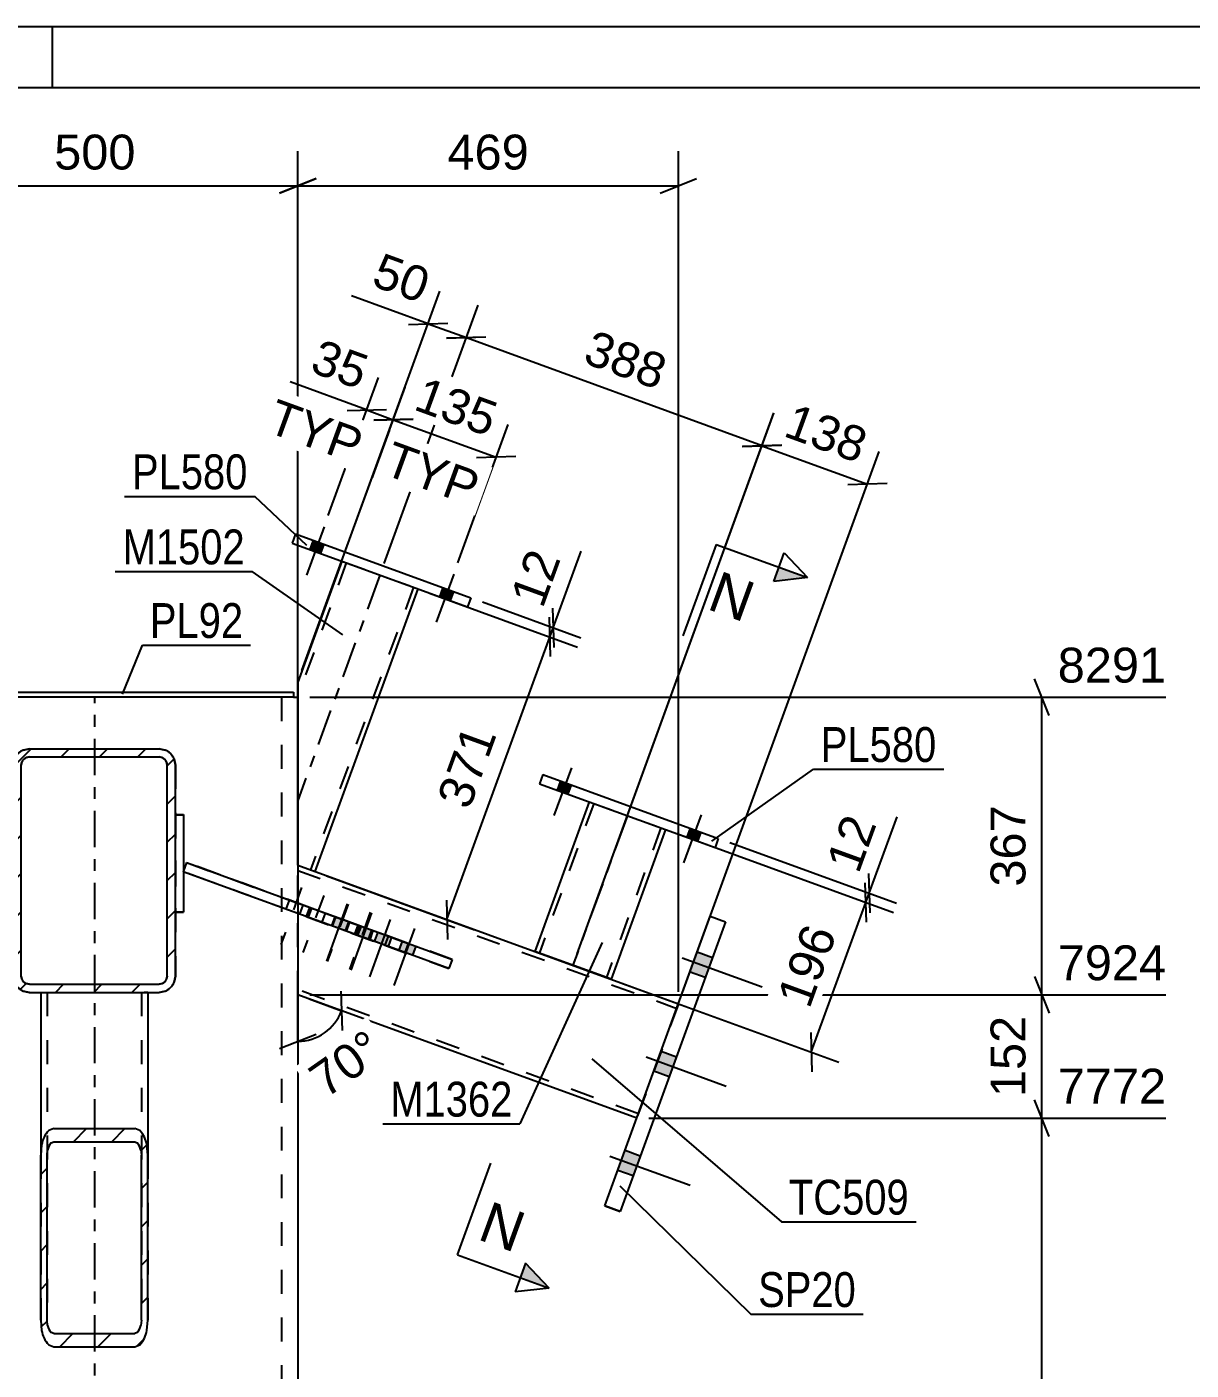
# Model space of a CAD drawing. Header units: millimetres. Extents: x -424 to 417, y -243 to 351.
# Drawn here: x -5.6 to 90.1, y 240.9 to 351.2 of the extents above; entities that cross this region are included whole.
import ezdxf

# ---------------------------------------------------------------- set-up
doc = ezdxf.new("R2010")
doc.units = ezdxf.units.MM
doc.linetypes.add('DXK_LINE_DOT2', pattern=[3.9198, 1.9599, -1.9599])
doc.linetypes.add('DXK_LINE_DOT3', pattern=[5.9187, 2.979, -0.9799, 0.9799, -0.9799])
doc.styles.add('Arial', font='ARIAL.TTF', dxfattribs={"height": 0.2})
doc.styles.add('Arial Narrow', font='ARIALN.TTF', dxfattribs={"height": 0.2})

# ---------------------------------------------------------------- blocks, each defined once
blk = doc.blocks.new('Unknown-284935898-1134')
at = {"color": 5, "linetype": 'Continuous'}
for p, q in [((416.53, 351.23), (-424.47, 351.23)), ((-3.47, 346.23), (-3.47, 351.23)), ((411.53, 346.23), (-419.47, 346.23))]:
    blk.add_line(p, q, dxfattribs=at)
blk = doc.blocks.new('Part-284935898-2236 - 2218')
at = {"color": 2, "linetype": 'Continuous'}
for p, q in [((36.81, 289.81), (36.54, 289.06)), ((36.81, 289.81), (51.22, 284.57)), ((36.54, 289.06), (50.95, 283.82)), ((51.22, 284.57), (50.95, 283.82))]:
    blk.add_line(p, q, dxfattribs=at)
blk = doc.blocks.new('Bolt-284935898-2220 - 2218')
at = {"linetype": 'Continuous'}
for points in [[(37.98, 288.54), (38.86, 288.22), (39.13, 288.97), (38.26, 289.29)], [(37.98, 288.54), (38.86, 288.22), (39.13, 288.97), (38.26, 289.29)], [(48.63, 284.66), (49.51, 284.34), (49.78, 285.09), (48.91, 285.41)], [(48.63, 284.66), (49.51, 284.34), (49.78, 285.09), (48.91, 285.41)]]:
    blk.add_hatch(color=1, dxfattribs=at).paths.add_polyline_path(points)
at = {"color": 1, "linetype": 'Continuous'}
for p, q in [((39.15, 290.38), (37.71, 286.44)), ((39.15, 290.38), (37.71, 286.44)), ((38.26, 289.29), (37.98, 288.54)), ((38.26, 289.29), (37.98, 288.54)), ((39.13, 288.97), (38.86, 288.22)), ((39.13, 288.97), (38.86, 288.22)), ((49.8, 286.51), (48.36, 282.56)), ((49.8, 286.51), (48.36, 282.56)), ((48.91, 285.41), (48.63, 284.66)), ((48.91, 285.41), (48.63, 284.66)), ((49.78, 285.09), (49.51, 284.34)), ((49.78, 285.09), (49.51, 284.34))]:
    blk.add_line(p, q, dxfattribs=at)
blk = doc.blocks.new('Part-284935898-2355 - 2218')
at = {"color": 2, "linetype": 'Continuous'}
for p, q in [((7.52, 282.58), (7.25, 281.83)), ((7.52, 282.58), (7.52, 282.58)), ((7.52, 282.58), (21.87, 277.36)), ((7.25, 281.83), (7.25, 281.83)), ((21.59, 276.61), (7.25, 281.83)), ((21.87, 277.36), (21.59, 276.61)), ((21.87, 277.36), (29.35, 274.63)), ((29.07, 273.88), (21.59, 276.61)), ((29.35, 274.63), (29.07, 273.88))]:
    blk.add_line(p, q, dxfattribs=at)
at = {"color": 7, "linetype": 'DXK_LINE_DOT2'}
for p, q in [((7.52, 282.58), (7.25, 281.83)), ((24.11, 276.54), (7.52, 282.58)), ((23.83, 275.79), (7.25, 281.83)), ((24.11, 276.54), (23.83, 275.79)), ((29.35, 274.63), (24.11, 276.54)), ((23.83, 275.79), (29.07, 273.88))]:
    blk.add_line(p, q, dxfattribs=at)
blk = doc.blocks.new('Bolt-284935898-2221 - 2218')
at = {"color": 1, "linetype": 'DXK_LINE_DOT2'}
for p, q in [((16.99, 280.55), (15.28, 275.85)), ((15.97, 279.5), (15.69, 278.75)), ((18.81, 279.89), (17.1, 275.19)), ((20.8, 279.16), (19.09, 274.46)), ((17.09, 279.09), (16.82, 278.34)), ((17.79, 278.84), (17.52, 278.09)), ((18.92, 278.43), (18.65, 277.68)), ((19.78, 278.11), (19.51, 277.36)), ((22.63, 278.5), (20.92, 273.8)), ((20.91, 277.7), (20.64, 276.95)), ((21.61, 277.45), (21.34, 276.7)), ((22.74, 277.04), (22.46, 276.29))]:
    blk.add_line(p, q, dxfattribs=at)
blk = doc.blocks.new('Part-284935898-2251 - 2218')
at = {"color": 2, "linetype": 'Continuous'}
for p, q in [((40.61, 287.58), (36.14, 275.29)), ((46.88, 285.3), (42.41, 273.01)), ((42.35, 273.03), (36.14, 275.29)), ((42.41, 273.01), (42.35, 273.03))]:
    blk.add_line(p, q, dxfattribs=at)
at = {"color": 7, "linetype": 'DXK_LINE_DOT2'}
for p, q in [((40.99, 287.44), (36.52, 275.16)), ((40.61, 287.58), (46.88, 285.3)), ((46.5, 285.44), (42.03, 273.15)), ((36.55, 275.15), (36.89, 275.02)), ((42, 273.16), (42.03, 273.15))]:
    blk.add_line(p, q, dxfattribs=at)
at = {"color": 7, "linetype": 'DXK_LINE_DOT3'}
blk.add_line((43.75, 286.44), (39.27, 274.15), dxfattribs=at)
blk = doc.blocks.new('Part-284935898-2387 - 2218')
at = {"linetype": 'Continuous'}
h = blk.add_hatch(dxfattribs=at)
h.set_pattern_fill('', scale=0.7, style=0, pattern_type=0)
h.set_pattern_definition([(45, (6.5138, 291.1015), (-1.57154, 1.57154), [])])
h.paths.add_polyline_path([(6.62, 290.59), (6.51, 291.1), (6.22, 291.53), (5.79, 291.82), (5.28, 291.92), (-5.38, 291.92), (-5.89, 291.82), (-6.33, 291.53), (-6.62, 291.1), (-6.72, 290.59), (-6.72, 273.26), (-6.62, 272.75), (-6.33, 272.32), (-5.89, 272.03), (-5.38, 271.92), (5.28, 271.92), (5.79, 272.03), (6.22, 272.32), (6.51, 272.75), (6.62, 273.26)])
h.paths.add_polyline_path([(5.9, 273), (5.75, 272.79), (5.54, 272.64), (5.28, 272.59), (-5.38, 272.59), (-5.64, 272.64), (-5.86, 272.79), (-6, 273), (-6.05, 273.26), (-6.05, 290.59), (-6, 290.85), (-5.86, 291.06), (-5.64, 291.21), (-5.38, 291.26), (5.28, 291.26), (5.54, 291.21), (5.75, 291.06), (5.9, 290.85), (5.95, 290.59), (5.95, 273.26)])
at = {"color": 7, "linetype": 'DXK_LINE_DOT2'}
for p, q in [((-5.89, 291.82), (-5.38, 291.92)), ((-5.38, 291.92), (5.28, 291.92)), ((5.28, 291.92), (5.79, 291.82)), ((-6.72, 290.59), (-6.62, 291.1)), ((-6.72, 290.59), (-6.72, 273.26)), ((-6, 290.85), (-6.05, 290.59)), ((-6.05, 273.26), (-6.05, 290.59)), ((-5.38, 291.26), (-5.64, 291.21)), ((-5.38, 291.26), (5.28, 291.26)), ((5.54, 291.21), (5.28, 291.26)), ((5.95, 290.59), (5.9, 290.85)), ((5.95, 273.26), (5.95, 290.59)), ((6.51, 291.1), (6.62, 290.59)), ((6.62, 290.59), (6.62, 273.26)), ((-6.62, 272.75), (-6.72, 273.26)), ((-6.05, 273.26), (-6, 273)), ((-5.64, 272.64), (-5.38, 272.59)), ((-5.38, 272.59), (5.28, 272.59)), ((5.28, 272.59), (5.54, 272.64)), ((5.9, 273), (5.95, 273.26)), ((6.62, 273.26), (6.51, 272.75)), ((-5.38, 271.92), (-5.89, 272.03)), ((-5.38, 271.92), (5.28, 271.92)), ((5.79, 272.03), (5.28, 271.92))]:
    blk.add_line(p, q, dxfattribs=at)
at = {"color": 2, "linetype": 'Continuous'}
for p, q in [((-5.38, 291.92), (-5.89, 291.82)), ((-5.38, 291.92), (-5.38, 291.92)), ((-5.38, 291.92), (5.28, 291.92)), ((5.28, 291.92), (5.28, 291.92)), ((5.79, 291.82), (5.28, 291.92)), ((-6.62, 291.1), (-6.72, 290.59)), ((-6.72, 290.59), (-6.72, 290.59)), ((-6.72, 273.26), (-6.72, 290.59)), ((-6.05, 290.59), (-6, 290.85)), ((-6.05, 290.59), (-6.05, 290.59)), ((-6.05, 273.26), (-6.05, 290.59)), ((-5.64, 291.21), (-5.38, 291.26)), ((-5.38, 291.26), (-5.38, 291.26)), ((-5.38, 291.26), (5.28, 291.26)), ((5.28, 291.26), (5.28, 291.26)), ((5.28, 291.26), (5.54, 291.21)), ((5.9, 290.85), (5.95, 290.59)), ((5.95, 290.59), (5.95, 290.59)), ((5.95, 273.26), (5.95, 290.59)), ((6.62, 290.59), (6.51, 291.1)), ((6.62, 290.59), (6.62, 290.59)), ((6.62, 273.26), (6.62, 290.59)), ((-6.72, 273.26), (-6.72, 273.26)), ((-6.72, 273.26), (-6.62, 272.75)), ((-6.05, 273.26), (-6.05, 273.26)), ((-6, 273), (-6.05, 273.26)), ((-5.38, 272.59), (-5.64, 272.64)), ((-5.38, 272.59), (-5.38, 272.59)), ((-5.38, 272.59), (5.28, 272.59)), ((5.54, 272.64), (5.28, 272.59)), ((5.28, 272.59), (5.28, 272.59)), ((5.95, 273.26), (5.9, 273)), ((5.95, 273.26), (5.95, 273.26)), ((6.51, 272.75), (6.62, 273.26)), ((6.62, 273.26), (6.62, 273.26)), ((-5.89, 272.03), (-5.38, 271.92)), ((-5.38, 271.92), (-5.38, 271.92)), ((-5.38, 271.92), (5.28, 271.92)), ((5.28, 271.92), (5.79, 272.03)), ((5.28, 271.92), (5.28, 271.92))]:
    blk.add_line(p, q, dxfattribs=at)
at = {"color": 7, "linetype": 'DXK_LINE_DOT2'}
for centre, radius, start, end in [((-5.38, 290.59), 1.33, 112.5, 157.5), ((5.28, 290.59), 1.33, 22.5, 67.5), ((-5.38, 290.59), 0.667, 112.5, 157.5), ((5.28, 290.59), 0.667, 22.5, 67.5), ((-5.38, 273.26), 1.33, 202.5, 247.5), ((-5.38, 273.26), 0.667, 202.5, 247.5), ((5.28, 273.26), 0.667, 292.5, 337.5), ((5.28, 273.26), 1.33, 292.5, 337.5)]:
    blk.add_arc(centre, radius, start, end, dxfattribs=at)
at = {"color": 2, "linetype": 'Continuous'}
for centre, radius, start, end in [((-5.38, 290.59), 1.33, 112.5, 157.5), ((5.28, 290.59), 1.33, 22.5, 67.5), ((-5.38, 290.59), 0.667, 112.5, 157.5), ((5.28, 290.59), 0.667, 22.5, 67.5), ((-5.38, 273.26), 1.33, 202.5, 247.5), ((-5.38, 273.26), 0.667, 202.5, 247.5), ((5.28, 273.26), 0.667, 292.5, 337.5), ((5.28, 273.26), 1.33, 292.5, 337.5)]:
    blk.add_arc(centre, radius, start, end, dxfattribs=at)
blk = doc.blocks.new('Part-284935898-2265 - 2218')
at = {"color": 2, "linetype": 'Continuous'}
for p, q in [((15.22, 296.17), (-14, 296.17)), ((16.33, 296.17), (16.67, 296.17)), ((16.67, 296.17), (16.67, 279.25)), ((16.67, 278.4), (16.67, 55.79))]:
    blk.add_line(p, q, dxfattribs=at)
at = {"color": 7, "linetype": 'DXK_LINE_DOT3'}
blk.add_line((0, 23.43), (0, 296.17), dxfattribs=at)
at = {"color": 7, "linetype": 'DXK_LINE_DOT2'}
for p, q in [((16.33, 296.17), (14, 296.17)), ((15.33, 296.17), (15.33, 23.43)), ((16.67, 279.25), (16.67, 278.4))]:
    blk.add_line(p, q, dxfattribs=at)
blk = doc.blocks.new('Bolt-284935898-2269 - 2218')
at = {"linetype": 'Continuous'}
for points in [[(50.15, 273.16), (50.74, 274.79), (49.49, 275.24), (48.9, 273.62)], [(50.15, 273.16), (50.74, 274.79), (49.49, 275.24), (48.9, 273.62)], [(50.15, 273.16), (50.74, 274.79), (49.49, 275.24), (48.9, 273.62)], [(47.18, 265.02), (47.78, 266.64), (46.52, 267.1), (45.93, 265.47)], [(47.18, 265.02), (47.78, 266.64), (46.52, 267.1), (45.93, 265.47)], [(44.22, 256.87), (44.81, 258.5), (43.56, 258.96), (42.97, 257.33)], [(44.22, 256.87), (44.81, 258.5), (43.56, 258.96), (42.97, 257.33)], [(44.22, 256.87), (44.81, 258.5), (43.56, 258.96), (42.97, 257.33)]]:
    blk.add_hatch(color=1, dxfattribs=at).paths.add_polyline_path(points)
at = {"color": 1, "linetype": 'Continuous'}
for p, q in [((48.25, 274.77), (54.83, 272.38)), ((48.25, 274.77), (54.83, 272.38)), ((48.25, 274.77), (54.83, 272.38)), ((49.49, 275.24), (50.74, 274.79)), ((49.49, 275.24), (50.74, 274.79)), ((49.49, 275.24), (50.74, 274.79)), ((48.9, 273.62), (50.15, 273.16)), ((48.9, 273.62), (50.15, 273.16)), ((48.9, 273.62), (50.15, 273.16)), ((46.52, 267.1), (47.78, 266.64)), ((46.52, 267.1), (47.78, 266.64)), ((45.29, 266.63), (51.87, 264.23)), ((45.29, 266.63), (51.87, 264.23)), ((45.93, 265.47), (47.18, 265.02)), ((45.93, 265.47), (47.18, 265.02)), ((42.32, 258.48), (48.9, 256.09)), ((42.32, 258.48), (48.9, 256.09)), ((42.32, 258.48), (48.9, 256.09)), ((43.56, 258.96), (44.81, 258.5)), ((43.56, 258.96), (44.81, 258.5)), ((43.56, 258.96), (44.81, 258.5)), ((42.97, 257.33), (44.22, 256.87)), ((42.97, 257.33), (44.22, 256.87)), ((42.97, 257.33), (44.22, 256.87))]:
    blk.add_line(p, q, dxfattribs=at)
blk = doc.blocks.new('Part-284935898-2433 - 2218')
at = {"color": 7, "linetype": 'DXK_LINE_DOT2'}
for p, q in [((7.52, 282.58), (7.25, 281.83)), ((7.52, 282.58), (7.25, 281.83)), ((7.52, 282.58), (7.52, 282.58)), ((7.52, 282.58), (20.85, 277.73)), ((17.63, 278.9), (7.52, 282.58)), ((7.25, 281.83), (7.25, 281.83)), ((20.57, 276.98), (7.25, 281.83)), ((17.36, 278.15), (7.25, 281.83)), ((17.63, 278.9), (17.36, 278.15)), ((17.36, 278.15), (25.47, 275.19)), ((25.74, 275.95), (17.63, 278.9)), ((20.85, 277.73), (20.57, 276.98)), ((25.47, 275.19), (20.57, 276.98)), ((20.85, 277.73), (25.74, 275.95)), ((25.74, 275.95), (25.47, 275.19))]:
    blk.add_line(p, q, dxfattribs=at)
blk = doc.blocks.new('Part-284935898-2309 - 2218')
at = {"color": 2, "linetype": 'Continuous'}
for p, q in [((41.9, 254.38), (50.56, 278.19)), ((50.56, 278.19), (50.56, 278.19)), ((50.56, 278.19), (51.81, 277.73)), ((51.81, 277.73), (43.15, 253.93)), ((51.81, 277.73), (51.81, 277.73)), ((41.9, 254.38), (41.9, 254.38)), ((43.15, 253.93), (41.9, 254.38)), ((43.15, 253.93), (43.15, 253.93))]:
    blk.add_line(p, q, dxfattribs=at)
at = {"color": 7, "linetype": 'DXK_LINE_DOT2'}
for p, q in [((50.56, 278.19), (51.81, 277.73)), ((41.9, 254.38), (43.15, 253.93))]:
    blk.add_line(p, q, dxfattribs=at)
blk = doc.blocks.new('Part-284935898-2354 - 2218')
at = {"color": 2, "linetype": 'Continuous'}
for p, q in [((-16.33, 296.17), (-16.33, 296.57)), ((-16.33, 296.57), (16.33, 296.57)), ((-15.22, 296.17), (-16.33, 296.17)), ((16.33, 296.17), (15.22, 296.17)), ((16.33, 296.57), (16.33, 296.17))]:
    blk.add_line(p, q, dxfattribs=at)
at = {"color": 7, "linetype": 'DXK_LINE_DOT2'}
blk.add_line((15.22, 296.17), (-15.22, 296.17), dxfattribs=at)
blk = doc.blocks.new('Part-284935898-2383 - 2218')
at = {"color": 2, "linetype": 'Continuous'}
for p, q in [((16.67, 282.37), (47.94, 270.98)), ((44.52, 261.59), (16.67, 271.72))]:
    blk.add_line(p, q, dxfattribs=at)
at = {"color": 7, "linetype": 'DXK_LINE_DOT2'}
for p, q in [((16.67, 271.72), (16.67, 282.37)), ((16.67, 281.94), (47.8, 270.61)), ((44.65, 261.96), (16.67, 272.15)), ((47.94, 270.98), (44.52, 261.59))]:
    blk.add_line(p, q, dxfattribs=at)
blk = doc.blocks.new('Part-284935898-2408 - 2218')
at = {"color": 7, "linetype": 'DXK_LINE_DOT2'}
for p, q in [((-5.38, 291.92), (-5.89, 291.82)), ((-5.38, 291.92), (5.28, 291.92)), ((-5.38, 291.92), (-5.38, 291.92)), ((5.28, 291.92), (5.28, 291.92)), ((5.79, 291.82), (5.28, 291.92)), ((-6.62, 291.1), (-6.72, 290.59)), ((-6.72, 290.59), (-6.72, 273.26)), ((-6.05, 290.59), (-6, 290.85)), ((-6.05, 290.59), (-6.05, 290.59)), ((-6.05, 273.26), (-6.05, 290.59)), ((-5.64, 291.21), (-5.38, 291.26)), ((-5.38, 291.26), (-5.38, 291.26)), ((-5.38, 291.26), (5.28, 291.26)), ((5.28, 291.26), (5.28, 291.26)), ((5.28, 291.26), (5.54, 291.21)), ((5.9, 290.85), (5.95, 290.59)), ((5.95, 290.59), (5.95, 290.59)), ((5.95, 273.26), (5.95, 290.59)), ((6.62, 290.59), (6.51, 291.1)), ((6.62, 290.59), (6.62, 273.26)), ((-6.72, 273.26), (-6.62, 272.75)), ((-6.05, 273.26), (-6.05, 273.26)), ((-6, 273), (-6.05, 273.26)), ((-5.39, 272.59), (-5.64, 272.64)), ((-5.38, 272.59), (-5.39, 272.59)), ((-5.38, 272.59), (-5.38, 272.59)), ((-5.38, 272.59), (5.28, 272.59)), ((5.54, 272.64), (5.28, 272.59)), ((5.28, 272.59), (5.28, 272.59)), ((5.54, 272.64), (5.54, 272.64)), ((5.95, 273.26), (5.9, 273)), ((5.95, 273.26), (5.95, 273.26)), ((6.51, 272.75), (6.62, 273.26)), ((-5.89, 272.03), (-5.39, 271.92)), ((-5.39, 271.92), (-5.38, 271.92)), ((-5.38, 271.92), (5.28, 271.92)), ((-5.38, 271.92), (-5.38, 271.92)), ((5.28, 271.92), (5.79, 272.03)), ((5.28, 271.92), (5.28, 271.92)), ((5.79, 272.03), (5.79, 272.03))]:
    blk.add_line(p, q, dxfattribs=at)
at = {"color": 7, "linetype": 'DXK_LINE_DOT3'}
blk.add_line((-0.05, 281.92), (-0.05, 281.92), dxfattribs=at)
at = {"color": 7, "linetype": 'DXK_LINE_DOT2'}
for centre, radius, start, end in [((-5.38, 290.59), 1.33, 112.5, 157.5), ((5.28, 290.59), 1.33, 22.5, 67.5), ((-5.38, 290.59), 0.667, 112.5, 157.5), ((5.28, 290.59), 0.667, 22.5, 67.5), ((-5.38, 273.26), 1.33, 202.5, 247.5), ((-5.38, 273.26), 0.667, 202.5, 247.5), ((5.28, 273.26), 0.667, 292.5, 337.5), ((5.28, 273.26), 1.33, 292.5, 337.5)]:
    blk.add_arc(centre, radius, start, end, dxfattribs=at)
blk = doc.blocks.new('Bolt-284935898-2428 - 2218')
at = {"linetype": 'Continuous'}
for points in [[(19.44, 277.39), (20.57, 276.98), (20.84, 277.73), (19.72, 278.14)], [(21.45, 276.66), (22.58, 276.25), (22.85, 277), (21.72, 277.41)], [(22.96, 276.11), (24.09, 275.7), (24.36, 276.45), (23.24, 276.86)], [(24.97, 275.38), (26.1, 274.97), (26.37, 275.72), (25.24, 276.13)]]:
    blk.add_hatch(color=1, dxfattribs=at).paths.add_polyline_path(points)
at = {"color": 1, "linetype": 'Continuous'}
for p, q in [((20.74, 279.19), (19.03, 274.49)), ((19.72, 278.14), (19.44, 277.39)), ((22.74, 278.46), (21.03, 273.76)), ((20.84, 277.73), (20.57, 276.98)), ((21.72, 277.41), (21.45, 276.66)), ((24.26, 277.91), (22.55, 273.21)), ((22.85, 277), (22.58, 276.25)), ((26.26, 277.18), (24.55, 272.48)), ((23.24, 276.86), (22.96, 276.11)), ((24.36, 276.45), (24.09, 275.7)), ((25.24, 276.13), (24.97, 275.38)), ((26.37, 275.72), (26.1, 274.97))]:
    blk.add_line(p, q, dxfattribs=at)
blk = doc.blocks.new('Part-284935898-2506 - 2218')
at = {"color": 7, "linetype": 'DXK_LINE_DOT2'}
for p, q in [((6.62, 286.51), (7.28, 286.51)), ((6.62, 286.51), (6.62, 278.51)), ((6.62, 286.51), (7.28, 286.51)), ((7.28, 286.51), (7.28, 278.51)), ((6.62, 278.51), (7.28, 278.51)), ((7.28, 278.51), (6.62, 278.51))]:
    blk.add_line(p, q, dxfattribs=at)
blk = doc.blocks.new('Part-284935898-2531 - 2218')
at = {"color": 2, "linetype": 'Continuous'}
for p, q in [((20.29, 307.35), (16.67, 297.41)), ((18.09, 281.85), (26.55, 305.06)), ((16.67, 297.41), (16.67, 296.17))]:
    blk.add_line(p, q, dxfattribs=at)
at = {"color": 7, "linetype": 'DXK_LINE_DOT2'}
for p, q in [((20.66, 307.21), (16.67, 296.24)), ((20.29, 307.35), (26.55, 305.06)), ((26.18, 305.2), (17.71, 281.98)), ((16.67, 282.37), (16.67, 296.17)), ((16.67, 282.37), (18.09, 281.85))]:
    blk.add_line(p, q, dxfattribs=at)
at = {"color": 7, "linetype": 'DXK_LINE_DOT3'}
blk.add_line((23.42, 306.2), (16.67, 287.67), dxfattribs=at)
blk = doc.blocks.new('Part-284935898-2536 - 2218')
at = {"color": 2, "linetype": 'Continuous'}
for p, q in [((16.49, 309.58), (16.22, 308.83)), ((16.49, 309.58), (30.9, 304.33)), ((16.22, 308.83), (30.62, 303.58)), ((30.9, 304.33), (30.62, 303.58))]:
    blk.add_line(p, q, dxfattribs=at)
blk = doc.blocks.new('Bolt-284935898-2537 - 2218')
at = {"linetype": 'Continuous'}
for points in [[(17.66, 308.3), (18.54, 307.99), (18.81, 308.74), (17.93, 309.06)], [(17.66, 308.3), (18.54, 307.99), (18.81, 308.74), (17.93, 309.06)], [(28.31, 304.42), (29.18, 304.1), (29.46, 304.86), (28.58, 305.18)], [(28.31, 304.42), (29.18, 304.1), (29.46, 304.86), (28.58, 305.18)]]:
    blk.add_hatch(color=1, dxfattribs=at).paths.add_polyline_path(points)
at = {"color": 1, "linetype": 'Continuous'}
for p, q in [((18.83, 310.15), (17.39, 306.2)), ((18.83, 310.15), (17.39, 306.2)), ((17.93, 309.06), (17.66, 308.3)), ((17.93, 309.06), (17.66, 308.3)), ((18.81, 308.74), (18.54, 307.99)), ((18.81, 308.74), (18.54, 307.99)), ((29.48, 306.27), (28.04, 302.32)), ((29.48, 306.27), (28.04, 302.32)), ((28.58, 305.18), (28.31, 304.42)), ((28.58, 305.18), (28.31, 304.42)), ((29.46, 304.86), (29.18, 304.1)), ((29.46, 304.86), (29.18, 304.1))]:
    blk.add_line(p, q, dxfattribs=at)
blk = doc.blocks.new('Part-284935898-5715 - 2218')
at = {"color": 2, "linetype": 'Continuous'}
for p, q in [((6.62, 286.52), (7.28, 286.52)), ((7.28, 286.52), (7.28, 286.52)), ((7.28, 286.52), (7.28, 278.52)), ((7.28, 278.52), (6.62, 278.52)), ((7.28, 278.52), (7.28, 278.52))]:
    blk.add_line(p, q, dxfattribs=at)
at = {"color": 7, "linetype": 'DXK_LINE_DOT2'}
for p, q in [((6.62, 286.52), (7.28, 286.52)), ((6.62, 278.52), (6.62, 286.52)), ((7.28, 278.52), (6.62, 278.52))]:
    blk.add_line(p, q, dxfattribs=at)
blk = doc.blocks.new('Part-284935898-5726 - 2218')
at = {"linetype": 'Continuous'}
h = blk.add_hatch(dxfattribs=at)
h.set_pattern_fill('', scale=0.7, style=0, pattern_type=0)
h.set_pattern_definition([(45, (4.2675, 259.3915), (-1.57154, 1.57154), [])])
h.paths.add_polyline_path([(4.35, 258.56), (4.27, 259.39), (4.04, 260.1), (3.69, 260.57), (3.28, 260.73), (-3.38, 260.73), (-3.79, 260.57), (-4.14, 260.1), (-4.37, 259.39), (-4.45, 258.56), (-4.45, 244.99), (-4.37, 244.16), (-4.14, 243.45), (-3.79, 242.98), (-3.38, 242.81), (3.28, 242.81), (3.69, 242.98), (4.04, 243.45), (4.27, 244.16), (4.35, 244.99)])
h.paths.add_polyline_path([(3.77, 244.57), (3.66, 244.22), (3.49, 243.98), (3.28, 243.9), (-3.38, 243.9), (-3.59, 243.98), (-3.76, 244.22), (-3.88, 244.57), (-3.92, 244.99), (-3.92, 258.56), (-3.88, 258.98), (-3.76, 259.33), (-3.59, 259.56), (-3.38, 259.65), (3.28, 259.65), (3.49, 259.56), (3.66, 259.33), (3.77, 258.98), (3.82, 258.56), (3.82, 244.99)])
at = {"color": 2, "linetype": 'Continuous'}
for p, q in [((-4.45, 271.92), (-4.45, 258.56)), ((4.35, 271.92), (4.35, 258.56)), ((-3.38, 260.73), (-3.79, 260.57)), ((-3.38, 260.73), (3.28, 260.73)), ((3.69, 260.57), (3.28, 260.73)), ((-4.37, 259.39), (-4.45, 258.56)), ((-3.59, 259.56), (-3.38, 259.65)), ((-3.38, 259.65), (3.28, 259.65)), ((3.28, 259.65), (3.49, 259.56)), ((4.35, 258.56), (4.27, 259.39)), ((-4.45, 244.99), (-4.45, 258.56)), ((-3.92, 258.56), (-3.88, 258.98)), ((-3.92, 244.99), (-3.92, 258.56)), ((3.77, 258.98), (3.82, 258.56)), ((3.82, 244.99), (3.82, 258.56)), ((4.35, 244.99), (4.35, 258.56)), ((-4.45, 244.99), (-4.37, 244.16)), ((-3.88, 244.57), (-3.92, 244.99)), ((3.82, 244.99), (3.77, 244.57)), ((4.27, 244.16), (4.35, 244.99)), ((-3.38, 243.9), (-3.59, 243.98)), ((-3.38, 243.9), (3.28, 243.9)), ((3.49, 243.98), (3.28, 243.9)), ((-3.79, 242.98), (-3.38, 242.81)), ((-3.38, 242.81), (3.28, 242.81)), ((3.28, 242.81), (3.69, 242.98))]:
    blk.add_line(p, q, dxfattribs=at)
at = {"color": 7, "linetype": 'DXK_LINE_DOT2'}
for p, q in [((-4.45, 271.92), (4.04, 271.92)), ((-4.45, 271.92), (-4.37, 271.92)), ((-4.37, 271.92), (-4.14, 271.92)), ((-4.14, 271.92), (4.35, 271.92)), ((-3.92, 271.92), (-3.92, 244.99)), ((-3.92, 271.92), (3.77, 271.92)), ((-3.92, 271.92), (-3.88, 271.92)), ((-3.88, 271.92), (3.82, 271.92)), ((3.77, 271.92), (3.82, 271.92)), ((3.82, 271.92), (3.82, 244.99)), ((4.27, 271.92), (4.04, 271.92)), ((4.35, 271.92), (4.27, 271.92)), ((4.35, 271.92), (4.35, 271.92)), ((-4.45, 258.56), (-4.45, 244.99)), ((4.35, 258.56), (4.35, 244.99))]:
    blk.add_line(p, q, dxfattribs=at)
at = {"color": 2, "linetype": 'Continuous'}
for centre, radius, start, end in [((-2.29, 259.1), 2.1, 135.6931, 171.9917), ((2.19, 259.1), 2.1, 8.0083, 44.3069), ((-2.84, 258.83), 1.05, 135.6931, 171.9917), ((2.73, 258.83), 1.05, 8.0083, 44.3069), ((-2.29, 244.45), 2.1, 188.0083, 224.3069), ((-2.84, 244.72), 1.05, 188.0083, 224.3069), ((2.73, 244.72), 1.05, 315.6931, 351.9917), ((2.19, 244.45), 2.1, 315.6931, 351.9917)]:
    blk.add_arc(centre, radius, start, end, dxfattribs=at)
blk = doc.blocks.new('StraightDimension-284935898-14801 - 2218')
at = {"color": 7, "linetype": 'Continuous'}
for p, q in [((23.77, 307.16), (31.49, 328.37)), ((32.13, 325.75), (28.9, 325.64)), ((30.52, 325.7), (54.81, 316.85)), ((39.62, 275.09), (55.79, 319.53)), ((53.2, 316.8), (56.43, 316.9))]:
    blk.add_line(p, q, dxfattribs=at)
at = {"color": 0}
blk.add_wipeout([(46.62, 320.63), (48.06, 324.58), (40.66, 327.27), (39.22, 323.32)], dxfattribs=at)
at = {"color": 3, "style": 'Arial'}
blk.add_text('388', height=2.865, rotation=-20.002, dxfattribs=at).set_placement((39.99, 323.68))
blk = doc.blocks.new('StraightDimension-284935898-14903 - 2218')
at = {"color": 7, "linetype": 'Continuous'}
for p, q in [((47.82, 284.96), (65.6, 278.49)), ((52.16, 284.23), (65.87, 279.24)), ((63.56, 281.68), (63.66, 278.45)), ((63.39, 277.69), (63.29, 280.92)), ((63.34, 279.31), (63.61, 280.06))]:
    blk.add_line(p, q, dxfattribs=at)
at = {"color": 0}
blk.add_wipeout([(65.02, 286.12), (61.07, 287.55), (59.14, 282.25), (63.09, 280.81)], dxfattribs=at)
at = {"color": 7, "linetype": 'Continuous'}
blk.add_line((63.61, 280.06), (65.9, 286.35), dxfattribs=at)
blk.add_line((63.61, 280.06), (65.9, 286.35), dxfattribs=at)
at = {"color": 3, "style": 'Arial'}
blk.add_text('12', height=2.865, rotation=69.9983, dxfattribs=at).set_placement((62.73, 281.58))
blk = doc.blocks.new('StraightDimension-284935898-34493 - 2218')
at = {"color": 7, "linetype": 'Continuous'}
for p, q in [((78.4, 260.09), (77.2, 263.09)), ((45.52, 261.59), (87.99, 261.59)), ((77.8, 50.02), (77.8, 261.59))]:
    blk.add_line(p, q, dxfattribs=at)
at = {"color": 0, "linetype": 'Continuous'}
blk.add_wipeout([(88.59, 262.19), (88.59, 266.39), (78.5, 266.39), (78.5, 262.19)], dxfattribs=at)
at = {"color": 3, "linetype": 'Continuous', "style": 'Arial'}
blk.add_text('7772', height=2.865, dxfattribs=at).set_placement((79.1, 262.79))
blk = doc.blocks.new('AngleDimension-284935898-2681 - 2218')
at = {"color": 7, "linetype": 'Continuous'}
for p, q in [((20.26, 270.42), (16.67, 271.72)), ((16.67, 267.9), (16.67, 271.72)), ((20.21, 272.03), (20.31, 268.8)), ((17.61, 271.38), (20.26, 270.42)), ((15.17, 267.3), (18.17, 268.5))]:
    blk.add_line(p, q, dxfattribs=at)
blk.add_arc((16.67, 271.72), 3.82, 270, 340, dxfattribs=at)
at = {"color": 0}
blk.add_wipeout([(24.75, 266.49), (22.34, 269.93), (16.41, 265.78), (18.82, 262.34)], dxfattribs=at)
at = {"color": 3, "style": 'Arial'}
blk.add_text('70°', height=2.865, rotation=35.002, dxfattribs=at).set_placement((18.96, 263.17))
blk = doc.blocks.new('StraightDimension-284935898-34491 - 2218')
at = {"color": 7, "linetype": 'Continuous'}
for p, q in [((78.4, 294.67), (77.2, 297.67)), ((17.67, 296.17), (87.99, 296.17)), ((77.8, 271.72), (77.8, 296.17)), ((77.2, 273.22), (78.4, 270.22)), ((17.67, 271.72), (87.99, 271.72))]:
    blk.add_line(p, q, dxfattribs=at)
at = {"color": 0}
blk.add_wipeout([(77.05, 287.88), (72.85, 287.88), (72.85, 280.01), (77.05, 280.01)], dxfattribs=at)
at = {"color": 3, "style": 'Arial'}
blk.add_text('367', height=2.865, rotation=90.0002, dxfattribs=at).set_placement((76.45, 280.61))
at = {"color": 0, "linetype": 'Continuous'}
blk.add_wipeout([(88.59, 296.77), (88.59, 300.97), (78.5, 300.97), (78.5, 296.77)], dxfattribs=at)
at = {"color": 3, "linetype": 'Continuous', "style": 'Arial'}
blk.add_text('8291', height=2.865, dxfattribs=at).set_placement((79.1, 297.37))
blk = doc.blocks.new('StraightDimension-284935898-14800 - 2218')
at = {"color": 7, "linetype": 'Continuous'}
for p, q in [((39.62, 275.09), (55.78, 319.49)), ((53.19, 316.76), (56.42, 316.86)), ((54.8, 316.81), (63.47, 313.66)), ((48.28, 271.92), (64.44, 316.34)), ((65.08, 313.71), (61.85, 313.61))]:
    blk.add_line(p, q, dxfattribs=at)
at = {"color": 0}
blk.add_wipeout([(63.09, 314.59), (64.53, 318.54), (57.13, 321.23), (55.69, 317.29)], dxfattribs=at)
at = {"color": 3, "style": 'Arial'}
blk.add_text('138', height=2.865, rotation=-20.002, dxfattribs=at).set_placement((56.46, 317.65))
blk = doc.blocks.new('StraightDimension-284935898-14802 - 2218')
at = {"color": 7, "linetype": 'Continuous'}
for p, q in [((17.01, 298.35), (28.35, 329.52)), ((23.77, 307.16), (31.49, 328.38)), ((25.77, 326.79), (28.99, 326.89)), ((27.38, 326.84), (30.52, 325.7)), ((32.13, 325.75), (28.9, 325.65))]:
    blk.add_line(p, q, dxfattribs=at)
at = {"color": 0}
blk.add_wipeout([(27.14, 327.73), (28.58, 331.67), (23.27, 333.6), (21.84, 329.66)], dxfattribs=at)
at = {"color": 7, "linetype": 'Continuous'}
blk.add_line((27.38, 326.84), (21.09, 329.13), dxfattribs=at)
blk.add_line((27.38, 326.84), (21.09, 329.13), dxfattribs=at)
at = {"color": 3, "style": 'Arial'}
blk.add_text('50', height=2.865, rotation=-20.002, dxfattribs=at).set_placement((22.61, 330.02))
blk = doc.blocks.new('StraightDimension-284935898-14826 - 2218')
at = {"color": 7, "linetype": 'Continuous'}
for p, q in [((16.67, 283.37), (16.67, 341.01)), ((47.94, 271.98), (47.94, 341.01)), ((18.17, 338.76), (15.17, 337.56)), ((46.44, 337.56), (49.44, 338.76)), ((16.67, 338.16), (47.94, 338.16))]:
    blk.add_line(p, q, dxfattribs=at)
at = {"color": 0}
blk.add_wipeout([(36.24, 338.91), (36.24, 343.11), (28.37, 343.11), (28.37, 338.91)], dxfattribs=at)
at = {"color": 3, "style": 'Arial'}
blk.add_text('469', height=2.865, dxfattribs=at).set_placement((28.97, 339.51))
blk = doc.blocks.new('StraightDimension-284935898-14827 - 2218')
at = {"color": 7, "linetype": 'Continuous'}
for p, q in [((-16.67, 295.5), (-16.67, 341.01)), ((16.67, 283.37), (16.67, 341.01)), ((-15.17, 338.76), (-18.17, 337.56)), ((15.17, 337.56), (18.17, 338.76)), ((-16.67, 338.16), (16.67, 338.16))]:
    blk.add_line(p, q, dxfattribs=at)
at = {"color": 0}
blk.add_wipeout([(3.94, 338.91), (3.94, 343.11), (-3.94, 343.11), (-3.94, 338.91)], dxfattribs=at)
at = {"color": 3, "style": 'Arial'}
blk.add_text('500', height=2.865, dxfattribs=at).set_placement((-3.34, 339.51))
blk = doc.blocks.new('StraightDimension-284935898-34492 - 2218')
at = {"color": 7, "linetype": 'Continuous'}
for p, q in [((77.2, 273.22), (78.4, 270.22)), ((17.67, 271.72), (87.99, 271.72)), ((77.8, 261.59), (77.8, 271.72)), ((78.4, 260.09), (77.2, 263.09)), ((45.52, 261.59), (87.99, 261.59))]:
    blk.add_line(p, q, dxfattribs=at)
at = {"color": 0, "linetype": 'Continuous'}
blk.add_wipeout([(88.59, 272.32), (88.59, 276.52), (78.5, 276.52), (78.5, 272.32)], dxfattribs=at)
at = {"color": 0}
blk.add_wipeout([(77.05, 270.59), (72.85, 270.59), (72.85, 262.72), (77.05, 262.72)], dxfattribs=at)
at = {"color": 3, "linetype": 'Continuous', "style": 'Arial'}
blk.add_text('7924', height=2.865, dxfattribs=at).set_placement((79.1, 272.92))
at = {"color": 3, "style": 'Arial'}
blk.add_text('152', height=2.865, rotation=90.0002, dxfattribs=at).set_placement((76.45, 263.32))
blk = doc.blocks.new('StraightDimension-284935898-14904 - 2218')
at = {"color": 7, "linetype": 'Continuous'}
for p, q in [((47.82, 284.96), (65.6, 278.49)), ((63.39, 277.69), (63.29, 280.92)), ((58.86, 267.01), (63.34, 279.31)), ((43.34, 272.66), (61.12, 266.19)), ((58.81, 268.62), (58.91, 265.39))]:
    blk.add_line(p, q, dxfattribs=at)
at = {"color": 0}
blk.add_wipeout([(61.74, 277.11), (57.8, 278.55), (55.1, 271.15), (59.05, 269.72)], dxfattribs=at)
at = {"color": 3, "style": 'Arial'}
blk.add_text('196', height=2.865, rotation=69.9983, dxfattribs=at).set_placement((58.69, 270.49))
blk = doc.blocks.new('StraightDimension-284935898-14950 - 2218')
at = {"color": 7, "linetype": 'Continuous'}
for p, q in [((27.49, 304.72), (39.64, 300.29)), ((31.84, 303.99), (39.92, 301.04)), ((37.61, 303.48), (37.71, 300.25)), ((37.44, 299.5), (37.34, 302.73)), ((37.39, 301.11), (37.66, 301.86))]:
    blk.add_line(p, q, dxfattribs=at)
at = {"color": 0}
blk.add_wipeout([(39.07, 307.92), (35.13, 309.36), (33.19, 304.05), (37.14, 302.61)], dxfattribs=at)
at = {"color": 7, "linetype": 'Continuous'}
blk.add_line((37.66, 301.86), (39.96, 308.16), dxfattribs=at)
blk.add_line((37.66, 301.86), (39.96, 308.16), dxfattribs=at)
at = {"color": 3, "style": 'Arial'}
blk.add_text('12', height=2.865, rotation=69.9753, dxfattribs=at).set_placement((36.78, 303.38))
blk = doc.blocks.new('StraightDimension-284935898-14951 - 2218')
at = {"color": 7, "linetype": 'Continuous'}
for p, q in [((27.49, 304.72), (39.64, 300.29)), ((37.44, 299.5), (37.34, 302.73)), ((28.93, 277.9), (37.39, 301.11)), ((19.03, 281.5), (31.18, 277.07)), ((28.88, 279.51), (28.98, 276.28))]:
    blk.add_line(p, q, dxfattribs=at)
at = {"color": 0}
blk.add_wipeout([(33.8, 293.46), (29.86, 294.9), (27.16, 287.5), (31.11, 286.06)], dxfattribs=at)
at = {"color": 3, "style": 'Arial'}
blk.add_text('371', height=2.865, rotation=69.9753, dxfattribs=at).set_placement((30.75, 286.83))
blk = doc.blocks.new('StraightDimension-284935898-15007 - 2218')
at = {"color": 7, "linetype": 'Continuous'}
for p, q in [((20.63, 308.29), (25.5, 321.64)), ((22.91, 318.91), (26.14, 319.01)), ((24.52, 318.96), (32.98, 315.88)), ((29.82, 307.21), (33.96, 318.56)), ((34.59, 315.93), (31.36, 315.83))]:
    blk.add_line(p, q, dxfattribs=at)
at = {"color": 0}
blk.add_wipeout([(32.71, 316.78), (34.14, 320.73), (26.75, 323.42), (25.31, 319.47)], dxfattribs=at)
at = {"color": 0, "linetype": 'Continuous'}
blk.add_wipeout([(31.22, 311.09), (32.66, 315.04), (24.23, 318.11), (22.79, 314.17)], dxfattribs=at)
at = {"color": 3, "style": 'Arial'}
blk.add_text('135', height=2.865, rotation=-20.0249, dxfattribs=at).set_placement((26.08, 319.83))
at = {"color": 3, "linetype": 'Continuous', "style": 'Arial'}
blk.add_text('TYP', height=2.865, rotation=-20.0249, dxfattribs=at).set_placement((23.56, 314.53))
blk = doc.blocks.new('StraightDimension-284935898-15008 - 2218')
at = {"color": 7, "linetype": 'Continuous'}
for p, q in [((19.17, 311.09), (23.31, 322.44)), ((20.63, 308.29), (25.5, 321.64)), ((20.72, 319.71), (23.95, 319.81)), ((22.33, 319.76), (24.52, 318.96)), ((26.14, 319.01), (22.91, 318.91))]:
    blk.add_line(p, q, dxfattribs=at)
at = {"color": 0}
blk.add_wipeout([(22.09, 320.65), (23.53, 324.59), (18.23, 326.53), (16.79, 322.58)], dxfattribs=at)
at = {"color": 7, "linetype": 'Continuous'}
blk.add_line((22.33, 319.76), (16.04, 322.06), dxfattribs=at)
at = {"color": 0, "linetype": 'Continuous'}
blk.add_wipeout([(21.65, 314.58), (23.09, 318.53), (14.66, 321.6), (13.22, 317.65)], dxfattribs=at)
at = {"color": 7, "linetype": 'Continuous'}
blk.add_line((22.33, 319.76), (16.04, 322.06), dxfattribs=at)
at = {"color": 3, "style": 'Arial'}
blk.add_text('35', height=2.865, rotation=-20.0249, dxfattribs=at).set_placement((17.56, 322.94))
at = {"color": 3, "linetype": 'Continuous', "style": 'Arial'}
blk.add_text('TYP', height=2.865, rotation=-20.0249, dxfattribs=at).set_placement((13.99, 318.01))
blk = doc.blocks.new('Mark-284935898-2247 - 2218')
at = {"color": 30, "linetype": 'Continuous'}
for p in [(41.67, 276.01), (23.67, 261.12)]:
    blk.add_line(p, (34.92, 261.12), dxfattribs=at)
at = {"color": 0}
blk.add_wipeout([(34.32, 261.72), (34.32, 264.72), (24.27, 264.72), (24.27, 261.72)], dxfattribs=at)
blk.add_wipeout([(34.32, 261.72), (34.32, 264.72), (24.27, 264.72), (24.27, 261.72)], dxfattribs=at)
at = {"color": 3, "style": 'Arial Narrow'}
blk.add_text('M1362', height=2.863, dxfattribs=at).set_placement((24.27, 261.72))
blk = doc.blocks.new('Mark-284935898-2305 - 2218')
at = {"color": 30, "linetype": 'Continuous'}
for p, q in [((43.12, 256.03), (53.89, 245.48)), ((53.89, 245.48), (63.13, 245.48))]:
    blk.add_line(p, q, dxfattribs=at)
at = {"color": 0}
blk.add_wipeout([(62.53, 246.08), (62.53, 249.08), (54.49, 249.08), (54.49, 246.08)], dxfattribs=at)
blk.add_wipeout([(62.53, 246.08), (62.53, 249.08), (54.49, 249.08), (54.49, 246.08)], dxfattribs=at)
at = {"color": 3, "style": 'Arial Narrow'}
blk.add_text('SP20', height=2.863, dxfattribs=at).set_placement((54.49, 246.08))
blk = doc.blocks.new('Mark-284935898-2350 - 2218')
at = {"color": 30, "linetype": 'Continuous'}
for p, q in [((2.27, 296.41), (3.92, 300.43)), ((3.92, 300.43), (12.79, 300.43))]:
    blk.add_line(p, q, dxfattribs=at)
at = {"color": 0}
blk.add_wipeout([(12.19, 301.03), (12.19, 304.03), (4.52, 304.03), (4.52, 301.03)], dxfattribs=at)
blk.add_wipeout([(12.19, 301.03), (12.19, 304.03), (4.52, 304.03), (4.52, 301.03)], dxfattribs=at)
at = {"color": 3, "style": 'Arial Narrow'}
blk.add_text('PL92', height=2.863, dxfattribs=at).set_placement((4.52, 301.03))
blk = doc.blocks.new('Mark-284935898-2379 - 2218')
at = {"color": 30, "linetype": 'Continuous'}
for p, q in [((40.84, 266.47), (56.42, 253.07)), ((56.42, 253.07), (67.48, 253.07))]:
    blk.add_line(p, q, dxfattribs=at)
at = {"color": 0}
blk.add_wipeout([(66.88, 253.67), (66.88, 256.67), (57.02, 256.67), (57.02, 253.67)], dxfattribs=at)
blk.add_wipeout([(66.88, 253.67), (66.88, 256.67), (57.02, 256.67), (57.02, 253.67)], dxfattribs=at)
at = {"color": 3, "style": 'Arial Narrow'}
blk.add_text('TC509', height=2.863, dxfattribs=at).set_placement((57.02, 253.67))
blk = doc.blocks.new('Mark-284935898-14672 - 2218')
at = {"color": 30, "linetype": 'Continuous'}
for p, q in [((50.69, 284.34), (59.04, 290.25)), ((59.04, 290.25), (69.74, 290.25))]:
    blk.add_line(p, q, dxfattribs=at)
at = {"color": 0}
blk.add_wipeout([(69.14, 290.85), (69.14, 293.85), (59.64, 293.85), (59.64, 290.85)], dxfattribs=at)
blk.add_wipeout([(69.14, 290.85), (69.14, 293.85), (59.64, 293.85), (59.64, 290.85)], dxfattribs=at)
at = {"color": 3, "style": 'Arial Narrow'}
blk.add_text('PL580', height=2.863, dxfattribs=at).set_placement((59.64, 290.85))
blk = doc.blocks.new('Mark-284935898-14864 - 2218')
at = {"color": 30, "linetype": 'Continuous'}
for p in [(1.68, 306.48), (20.37, 301.29)]:
    blk.add_line(p, (12.93, 306.48), dxfattribs=at)
at = {"color": 0}
blk.add_wipeout([(12.33, 307.08), (12.33, 310.08), (2.28, 310.08), (2.28, 307.08)], dxfattribs=at)
blk.add_wipeout([(12.33, 307.08), (12.33, 310.08), (2.28, 310.08), (2.28, 307.08)], dxfattribs=at)
at = {"color": 3, "style": 'Arial Narrow'}
blk.add_text('M1502', height=2.863, dxfattribs=at).set_placement((2.28, 307.08))
blk = doc.blocks.new('Mark-284935898-14867 - 2218')
at = {"color": 30, "linetype": 'Continuous'}
for p in [(2.45, 312.65), (17.41, 308.64)]:
    blk.add_line(p, (13.15, 312.65), dxfattribs=at)
at = {"color": 0}
blk.add_wipeout([(12.55, 313.25), (12.55, 316.25), (3.05, 316.25), (3.05, 313.25)], dxfattribs=at)
blk.add_wipeout([(12.55, 313.25), (12.55, 316.25), (3.05, 316.25), (3.05, 313.25)], dxfattribs=at)
at = {"color": 3, "style": 'Arial Narrow'}
blk.add_text('PL580', height=2.863, dxfattribs=at).set_placement((3.05, 313.25))
blk = doc.blocks.new('SectionMark-284935898-15607 - 2218')
at = {"linetype": 'Continuous'}
for points in [[(55.77, 305.67), (56.2, 306.84), (58.55, 305.99)], [(34.96, 248.49), (35.39, 249.67), (37.31, 247.64)]]:
    blk.add_hatch(color=6, dxfattribs=at).paths.add_polyline_path(points)
at = {"color": 6, "linetype": 'Continuous'}
for p, q in [((55.77, 305.67), (56.63, 308.02)), ((56.63, 308.02), (58.55, 305.99)), ((58.55, 305.99), (55.77, 305.67)), ((35.39, 249.67), (34.53, 247.32)), ((37.31, 247.64), (35.39, 249.67)), ((37.31, 247.64), (34.53, 247.32))]:
    blk.add_line(p, q, dxfattribs=at)
at = {"color": 0, "linetype": 'Continuous'}
for points in [[(53.34, 302.29), (54.54, 305.58), (51.37, 306.74), (50.18, 303.45)], [(34.5, 250.52), (35.7, 253.81), (32.53, 254.96), (31.33, 251.68)]]:
    blk.add_wipeout(points, dxfattribs=at)
at = {"color": 6, "linetype": 'Continuous'}
for p, q in [((51.03, 308.72), (48.3, 301.21)), ((51.03, 308.72), (58.55, 305.99)), ((29.79, 250.37), (32.53, 257.89)), ((29.79, 250.37), (37.31, 247.64))]:
    blk.add_line(p, q, dxfattribs=at)
at = {"color": 3, "linetype": 'Continuous', "style": 'Arial'}
for p in [(50.18, 303.45), (31.33, 251.68)]:
    blk.add_text('N', height=3.34, rotation=-20.002, dxfattribs=at).set_placement(p)

msp = doc.modelspace()

# ---------------------------------------------------------------- block references
for name in ['Unknown-284935898-1134', 'Bolt-284935898-2537 - 2218', 'Part-284935898-2536 - 2218', 'Part-284935898-2531 - 2218', 'Part-284935898-2265 - 2218', 'Part-284935898-2354 - 2218', 'Part-284935898-2387 - 2218', 'Part-284935898-2408 - 2218', 'Bolt-284935898-2220 - 2218', 'Part-284935898-2236 - 2218', 'Part-284935898-2251 - 2218', 'Part-284935898-5715 - 2218', 'Part-284935898-2506 - 2218', 'Part-284935898-2355 - 2218', 'Part-284935898-2433 - 2218', 'Part-284935898-2383 - 2218', 'Bolt-284935898-2221 - 2218', 'Bolt-284935898-2428 - 2218', 'Part-284935898-2309 - 2218', 'Bolt-284935898-2269 - 2218', 'Part-284935898-5726 - 2218']:
    msp.add_blockref(name, (0, 0))

# ---------------------------------------------------------------- next in the draw order: block references
for name in ['StraightDimension-284935898-14801 - 2218', 'StraightDimension-284935898-34493 - 2218']:
    msp.add_blockref(name, (0, 0))

# ---------------------------------------------------------------- next in the draw order: block references
for name in ['StraightDimension-284935898-14903 - 2218', 'AngleDimension-284935898-2681 - 2218', 'Mark-284935898-2305 - 2218']:
    msp.add_blockref(name, (0, 0))

# ---------------------------------------------------------------- next in the draw order: block references
msp.add_blockref('StraightDimension-284935898-34491 - 2218', (0, 0))

# ---------------------------------------------------------------- next in the draw order: block references
for name in ['StraightDimension-284935898-14802 - 2218', 'StraightDimension-284935898-14800 - 2218']:
    msp.add_blockref(name, (0, 0))

# ---------------------------------------------------------------- next in the draw order: block references
msp.add_blockref('StraightDimension-284935898-14826 - 2218', (0, 0))

# ---------------------------------------------------------------- next in the draw order: block references
for name in ['StraightDimension-284935898-14827 - 2218', 'StraightDimension-284935898-14950 - 2218', 'StraightDimension-284935898-34492 - 2218']:
    msp.add_blockref(name, (0, 0))

# ---------------------------------------------------------------- next in the draw order: block references
for name in ['StraightDimension-284935898-15007 - 2218', 'StraightDimension-284935898-14951 - 2218', 'Mark-284935898-2350 - 2218', 'StraightDimension-284935898-14904 - 2218']:
    msp.add_blockref(name, (0, 0))

# ---------------------------------------------------------------- next in the draw order: block references
for name in ['StraightDimension-284935898-15008 - 2218', 'Mark-284935898-14672 - 2218', 'Mark-284935898-2247 - 2218']:
    msp.add_blockref(name, (0, 0))

# ---------------------------------------------------------------- next in the draw order: block references
for name in ['Mark-284935898-14864 - 2218', 'Mark-284935898-2379 - 2218']:
    msp.add_blockref(name, (0, 0))

# ---------------------------------------------------------------- next in the draw order: block references
for name in ['Mark-284935898-14867 - 2218', 'SectionMark-284935898-15607 - 2218']:
    msp.add_blockref(name, (0, 0))

doc.saveas('drawing.dxf')
